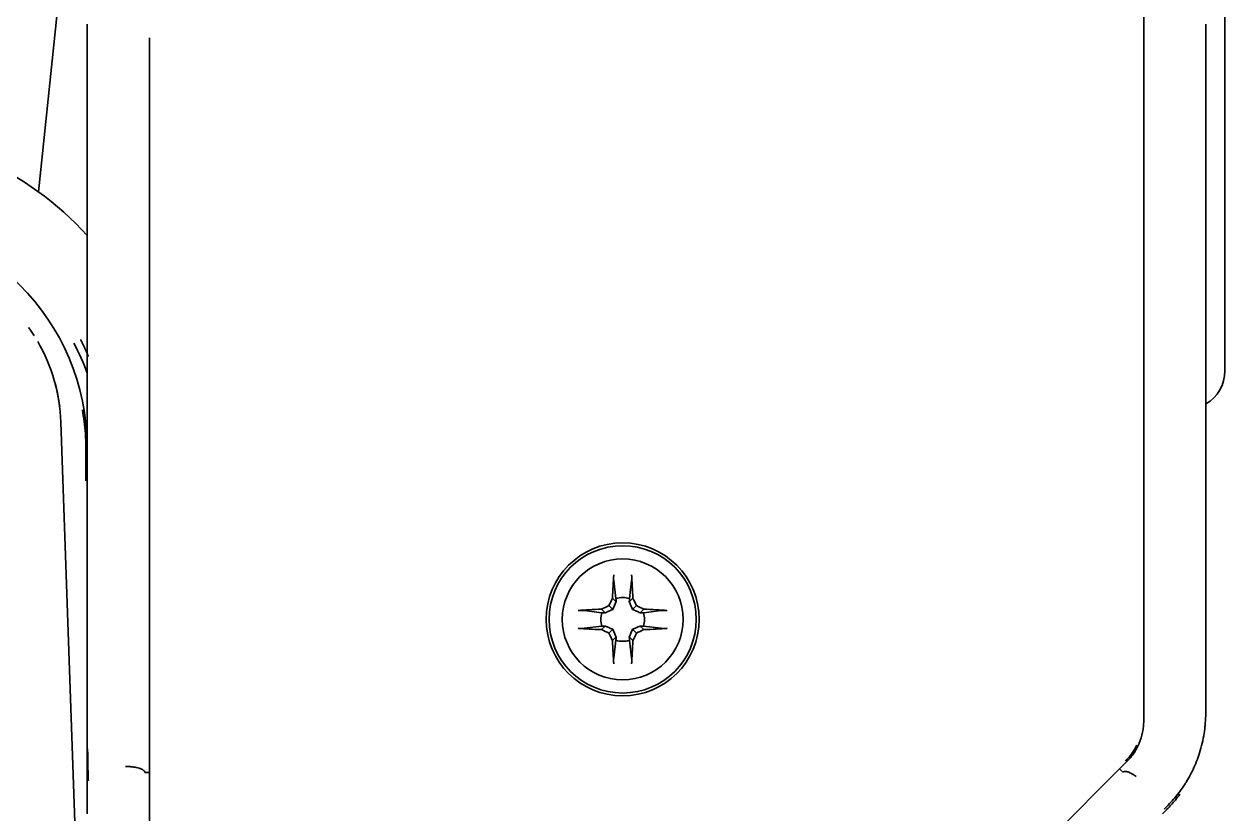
# Model space of a CAD drawing. Header units: inches. Extents: x 786 to 5755, y -850 to 3635.
# Drawn here: x 4191.9 to 4254.7, y 3474.8 to 3516.1 of the extents above; entities that cross this region are included whole.
import ezdxf

# ---------------------------------------------------------------- set-up
doc = ezdxf.new("R2010")
doc.units = ezdxf.units.IN
doc.layers.add('1', color=7, linetype='Continuous', true_color=0xffffff)
doc.layers.add('4', color=7, linetype='Continuous', true_color=0xffffff)

msp = doc.modelspace()

# ---------------------------------------------------------------- linework, layer by layer
at = {"layer": '1', "color": 7, "linetype": 'Continuous', "lineweight": 35}
for p, q in [((4254.74, 3563.951), (4254.74, 3497.951)), ((4194.142, 3521.171), (4192.685, 3507.313)), ((4195.24, 3480.838), (4195.24, 3516.083)), ((4253.74, 3516.083), (4253.74, 3480.838)), ((4198.491, 3480.145), (4198.491, 3515.355)), ((4198.491, 3515.355), (4198.491, 3515.355)), ((4250.49, 3480.145), (4250.49, 3515.355)), ((4222.89, 3486.041), (4222.772, 3486.963)), ((4223.59, 3486.041), (4223.708, 3486.963)), ((4222.893, 3485.866), (4222.705, 3486.055)), ((4223.586, 3485.866), (4223.775, 3486.055)), ((4222.15, 3485.301), (4221.228, 3485.419)), ((4222.324, 3485.298), (4222.136, 3485.486)), ((4222.722, 3485.469), (4222.519, 3485.671)), ((4223.758, 3485.469), (4223.96, 3485.671)), ((4224.155, 3485.298), (4224.344, 3485.486)), ((4224.33, 3485.301), (4225.252, 3485.419)), ((4222.15, 3484.601), (4221.228, 3484.483)), ((4222.324, 3484.604), (4222.136, 3484.416)), ((4222.722, 3484.433), (4222.519, 3484.23)), ((4222.893, 3484.035), (4222.705, 3483.847)), ((4223.586, 3484.035), (4223.775, 3483.847)), ((4223.758, 3484.433), (4223.96, 3484.23)), ((4224.155, 3484.604), (4224.344, 3484.416)), ((4224.33, 3484.601), (4225.252, 3484.483)), ((4222.89, 3483.861), (4222.772, 3482.939)), ((4223.59, 3483.861), (4223.708, 3482.939)), ((4198.491, 3480.145), (4198.491, 3480.145)), ((4198.492, 3478.804), (4198.492, 3470.217)), ((4241.619, 3469.527), (4249.608, 3477.516)), ((4249.222, 3477.128), (4249.394, 3476.954)), ((4195.24, 3474.775), (4195.24, 3476.508)), ((4198.489, 3476.952), (4198.247, 3476.951)), ((4251.672, 3474.983), (4251.464, 3474.775))]:
    msp.add_line(p, q, dxfattribs=at)
for radius in [4, 3.85, 3.16]:
    msp.add_circle((4223.24, 3484.951), radius, dxfattribs=at)
for centre, radius, start, end in [((4252.74, 3497.951), 2, 300.00094, 0), ((4223.24, 3484.951), 1.145, 72.20111, 107.79889), ((4223.24, 3484.951), 1.145, 162.20111, 197.79889), ((4223.24, 3484.951), 1.145, 342.20111, 17.79889), ((4223.24, 3484.951), 1.145, 252.20111, 287.79889)]:
    msp.add_arc(centre, radius, start, end, dxfattribs=at)
for centre, major_axis, ratio, start_param, end_param in [((4222.943, 3484.956), (0.065, 3.728), 0.072244, 0.900133, 1.272854), ((4223.536, 3484.956), (0.065, -3.728), 0.072244, 1.868738, 2.24146), ((4222.686, 3485.209), (1.559, 3.344), 0.094201, 1.359315, 1.476181), ((4223.794, 3485.209), (1.559, -3.344), 0.094201, 1.665412, 1.782277), ((4223.235, 3485.248), (3.728, 0.065), 0.072244, 1.868738, 2.24146), ((4222.981, 3485.505), (3.344, 1.559), 0.094201, 1.665412, 1.782277), ((4223.498, 3485.505), (3.344, -1.559), 0.094201, 1.359315, 1.476181), ((4223.245, 3485.248), (3.728, -0.065), 0.072244, 0.900133, 1.272854), ((4223.235, 3484.654), (-3.728, 0.065), 0.072244, 0.900133, 1.272854), ((4222.981, 3484.397), (-3.344, 1.559), 0.094201, 1.359315, 1.476181), ((4222.686, 3484.692), (-1.559, 3.344), 0.094201, 1.665412, 1.782277), ((4223.794, 3484.692), (-1.559, -3.344), 0.094201, 1.359315, 1.476181), ((4223.498, 3484.397), (-3.344, -1.559), 0.094201, 1.665412, 1.782277), ((4223.245, 3484.654), (-3.728, -0.065), 0.072244, 1.868738, 2.24146), ((4222.943, 3484.946), (-0.065, 3.728), 0.072244, 1.868738, 2.24146), ((4223.536, 3484.946), (-0.065, -3.728), 0.072244, 0.900133, 1.272854)]:
    msp.add_ellipse(centre, major_axis=major_axis, ratio=ratio, start_param=start_param, end_param=end_param, dxfattribs=at)
for points, knots in [([(4250.49, 3515.355), (4250.49, 3515.404), (4250.49, 3515.472), (4250.49, 3515.647), (4250.49, 3515.762), (4250.49, 3515.989), (4250.49, 3516.074), (4250.49, 3516.242), (4250.49, 3516.312), (4250.49, 3516.449), (4250.49, 3516.528), (4250.49, 3516.647), (4250.49, 3516.688), (4250.49, 3516.77), (4250.49, 3516.803), (4250.49, 3516.906), (4250.49, 3516.967), (4250.49, 3517.061), (4250.49, 3517.102), (4250.49, 3517.207), (4250.49, 3517.255), (4250.49, 3517.283)], [0, 0, 0, 0, 0.125, 0.125, 0.25, 0.25, 0.375, 0.375, 0.5, 0.5, 0.625, 0.625, 0.6875, 0.6875, 0.75, 0.75, 0.8125, 0.8125, 0.875, 0.875, 1, 1, 1, 1]), ([(4222.772, 3486.963), (4222.771, 3486.97), (4222.77, 3486.978), (4222.769, 3486.993), (4222.769, 3486.998), (4222.768, 3487.009), (4222.768, 3487.021), (4222.767, 3487.034), (4222.767, 3487.047), (4222.767, 3487.054), (4222.767, 3487.075), (4222.767, 3487.089), (4222.767, 3487.112), (4222.767, 3487.119), (4222.767, 3487.134), (4222.767, 3487.15), (4222.767, 3487.165), (4222.768, 3487.18), (4222.768, 3487.187), (4222.769, 3487.21), (4222.769, 3487.224), (4222.771, 3487.251), (4222.772, 3487.264), (4222.773, 3487.276)], [0, 0, 0, 0, 0.125, 0.125, 0.1875, 0.1875, 0.25, 0.3125, 0.3125, 0.375, 0.375, 0.5, 0.5, 0.5625, 0.5625, 0.625, 0.6875, 0.6875, 0.75, 0.75, 0.875, 0.875, 1, 1, 1, 1]), ([(4223.707, 3487.276), (4223.708, 3487.264), (4223.709, 3487.252), (4223.71, 3487.224), (4223.711, 3487.21), (4223.712, 3487.18), (4223.712, 3487.165), (4223.713, 3487.142), (4223.713, 3487.134), (4223.713, 3487.119), (4223.713, 3487.104), (4223.713, 3487.089), (4223.713, 3487.075), (4223.713, 3487.068), (4223.713, 3487.047), (4223.712, 3487.034), (4223.712, 3487.015), (4223.711, 3487.009), (4223.711, 3486.998), (4223.71, 3486.988), (4223.709, 3486.979), (4223.709, 3486.971), (4223.708, 3486.967), (4223.708, 3486.963)], [0, 0, 0, 0, 0.125, 0.125, 0.25, 0.25, 0.375, 0.375, 0.4375, 0.4375, 0.5, 0.5625, 0.5625, 0.625, 0.625, 0.75, 0.75, 0.8125, 0.8125, 0.875, 0.9375, 0.9375, 1, 1, 1, 1]), ([(4220.914, 3485.418), (4220.926, 3485.419), (4220.939, 3485.42), (4220.966, 3485.421), (4220.981, 3485.422), (4221.011, 3485.423), (4221.026, 3485.423), (4221.049, 3485.424), (4221.056, 3485.424), (4221.072, 3485.424), (4221.087, 3485.424), (4221.101, 3485.424), (4221.116, 3485.424), (4221.123, 3485.424), (4221.144, 3485.424), (4221.157, 3485.423), (4221.175, 3485.423), (4221.181, 3485.422), (4221.192, 3485.422), (4221.203, 3485.421), (4221.212, 3485.42), (4221.22, 3485.42), (4221.224, 3485.419), (4221.228, 3485.419)], [0, 0, 0, 0, 0.125, 0.125, 0.25, 0.25, 0.375, 0.375, 0.4375, 0.4375, 0.5, 0.5625, 0.5625, 0.625, 0.625, 0.75, 0.75, 0.8125, 0.8125, 0.875, 0.9375, 0.9375, 1, 1, 1, 1]), ([(4222.722, 3485.469), (4222.654, 3485.439), (4222.587, 3485.41), (4222.455, 3485.353), (4222.389, 3485.325), (4222.324, 3485.298)], [0, 0, 0, 0, 0.5, 0.5, 1, 1, 1, 1]), ([(4222.893, 3485.866), (4222.866, 3485.802), (4222.838, 3485.736), (4222.781, 3485.604), (4222.752, 3485.537), (4222.722, 3485.469)], [0, 0, 0, 0, 0.5, 0.5, 1, 1, 1, 1]), ([(4223.758, 3485.469), (4223.728, 3485.537), (4223.699, 3485.604), (4223.642, 3485.736), (4223.614, 3485.802), (4223.586, 3485.866)], [0, 0, 0, 0, 0.5, 0.5, 1, 1, 1, 1]), ([(4224.155, 3485.298), (4224.09, 3485.325), (4224.025, 3485.353), (4223.893, 3485.41), (4223.826, 3485.439), (4223.758, 3485.469)], [0, 0, 0, 0, 0.5, 0.5, 1, 1, 1, 1]), ([(4225.252, 3485.419), (4225.259, 3485.42), (4225.267, 3485.42), (4225.282, 3485.421), (4225.287, 3485.422), (4225.298, 3485.422), (4225.31, 3485.423), (4225.323, 3485.423), (4225.336, 3485.424), (4225.343, 3485.424), (4225.364, 3485.424), (4225.378, 3485.424), (4225.4, 3485.424), (4225.408, 3485.424), (4225.423, 3485.424), (4225.439, 3485.424), (4225.454, 3485.423), (4225.469, 3485.423), (4225.476, 3485.423), (4225.499, 3485.422), (4225.513, 3485.421), (4225.54, 3485.42), (4225.553, 3485.419), (4225.565, 3485.418)], [0, 0, 0, 0, 0.125, 0.125, 0.1875, 0.1875, 0.25, 0.3125, 0.3125, 0.375, 0.375, 0.5, 0.5, 0.5625, 0.5625, 0.625, 0.6875, 0.6875, 0.75, 0.75, 0.875, 0.875, 1, 1, 1, 1]), ([(4221.228, 3484.483), (4221.221, 3484.482), (4221.212, 3484.481), (4221.198, 3484.48), (4221.192, 3484.48), (4221.181, 3484.479), (4221.17, 3484.479), (4221.157, 3484.479), (4221.144, 3484.478), (4221.137, 3484.478), (4221.116, 3484.478), (4221.102, 3484.478), (4221.079, 3484.478), (4221.072, 3484.478), (4221.056, 3484.478), (4221.041, 3484.478), (4221.026, 3484.479), (4221.011, 3484.479), (4221.003, 3484.479), (4220.981, 3484.48), (4220.967, 3484.481), (4220.939, 3484.482), (4220.926, 3484.483), (4220.914, 3484.484)], [0, 0, 0, 0, 0.125, 0.125, 0.1875, 0.1875, 0.25, 0.3125, 0.3125, 0.375, 0.375, 0.5, 0.5, 0.5625, 0.5625, 0.625, 0.6875, 0.6875, 0.75, 0.75, 0.875, 0.875, 1, 1, 1, 1]), ([(4222.324, 3484.604), (4222.389, 3484.577), (4222.455, 3484.549), (4222.587, 3484.492), (4222.654, 3484.463), (4222.722, 3484.433)], [0, 0, 0, 0, 0.5, 0.5, 1, 1, 1, 1]), ([(4222.722, 3484.433), (4222.752, 3484.365), (4222.781, 3484.298), (4222.838, 3484.166), (4222.866, 3484.1), (4222.893, 3484.035)], [0, 0, 0, 0, 0.5, 0.5, 1, 1, 1, 1]), ([(4223.586, 3484.035), (4223.614, 3484.1), (4223.642, 3484.166), (4223.699, 3484.298), (4223.728, 3484.365), (4223.758, 3484.433)], [0, 0, 0, 0, 0.5, 0.5, 1, 1, 1, 1]), ([(4223.758, 3484.433), (4223.826, 3484.463), (4223.893, 3484.492), (4224.025, 3484.549), (4224.09, 3484.577), (4224.155, 3484.604)], [0, 0, 0, 0, 0.5, 0.5, 1, 1, 1, 1]), ([(4225.565, 3484.484), (4225.553, 3484.483), (4225.541, 3484.482), (4225.513, 3484.481), (4225.499, 3484.48), (4225.469, 3484.479), (4225.454, 3484.478), (4225.431, 3484.478), (4225.423, 3484.478), (4225.408, 3484.478), (4225.393, 3484.478), (4225.378, 3484.478), (4225.364, 3484.478), (4225.357, 3484.478), (4225.336, 3484.478), (4225.323, 3484.478), (4225.304, 3484.479), (4225.298, 3484.479), (4225.287, 3484.48), (4225.277, 3484.481), (4225.268, 3484.481), (4225.259, 3484.482), (4225.256, 3484.483), (4225.252, 3484.483)], [0, 0, 0, 0, 0.125, 0.125, 0.25, 0.25, 0.375, 0.375, 0.4375, 0.4375, 0.5, 0.5625, 0.5625, 0.625, 0.625, 0.75, 0.75, 0.8125, 0.8125, 0.875, 0.9375, 0.9375, 1, 1, 1, 1]), ([(4222.773, 3482.625), (4222.772, 3482.637), (4222.771, 3482.65), (4222.77, 3482.678), (4222.769, 3482.692), (4222.768, 3482.722), (4222.767, 3482.737), (4222.767, 3482.76), (4222.767, 3482.767), (4222.767, 3482.783), (4222.767, 3482.798), (4222.767, 3482.812), (4222.767, 3482.827), (4222.767, 3482.834), (4222.767, 3482.855), (4222.767, 3482.868), (4222.768, 3482.886), (4222.768, 3482.892), (4222.769, 3482.903), (4222.77, 3482.914), (4222.77, 3482.923), (4222.771, 3482.931), (4222.771, 3482.935), (4222.772, 3482.939)], [0, 0, 0, 0, 0.125, 0.125, 0.25, 0.25, 0.375, 0.375, 0.4375, 0.4375, 0.5, 0.5625, 0.5625, 0.625, 0.625, 0.75, 0.75, 0.8125, 0.8125, 0.875, 0.9375, 0.9375, 1, 1, 1, 1]), ([(4223.708, 3482.939), (4223.709, 3482.932), (4223.709, 3482.923), (4223.71, 3482.909), (4223.711, 3482.904), (4223.711, 3482.892), (4223.712, 3482.881), (4223.712, 3482.868), (4223.713, 3482.855), (4223.713, 3482.848), (4223.713, 3482.827), (4223.713, 3482.813), (4223.713, 3482.79), (4223.713, 3482.783), (4223.713, 3482.767), (4223.713, 3482.752), (4223.712, 3482.737), (4223.712, 3482.722), (4223.712, 3482.714), (4223.711, 3482.692), (4223.71, 3482.678), (4223.709, 3482.65), (4223.708, 3482.637), (4223.707, 3482.625)], [0, 0, 0, 0, 0.125, 0.125, 0.1875, 0.1875, 0.25, 0.3125, 0.3125, 0.375, 0.375, 0.5, 0.5, 0.5625, 0.5625, 0.625, 0.6875, 0.6875, 0.75, 0.75, 0.875, 0.875, 1, 1, 1, 1]), ([(4195.24, 3476.508), (4195.24, 3476.519), (4195.24, 3476.542), (4195.24, 3476.578), (4195.24, 3476.614), (4195.24, 3476.652), (4195.24, 3476.69), (4195.24, 3476.729), (4195.24, 3476.768), (4195.24, 3476.809), (4195.24, 3476.85), (4195.24, 3476.892), (4195.24, 3476.935), (4195.24, 3476.978), (4195.24, 3477.022), (4195.24, 3477.067), (4195.24, 3477.113), (4195.24, 3477.159), (4195.24, 3477.206), (4195.24, 3477.254), (4195.24, 3477.317), (4195.24, 3477.401), (4195.24, 3477.514), (4195.24, 3477.646), (4195.24, 3477.844), (4195.24, 3478.075), (4195.24, 3478.329), (4195.24, 3478.598), (4195.24, 3478.902), (4195.24, 3479.237), (4195.24, 3479.49), (4195.24, 3479.685), (4195.24, 3479.837), (4195.24, 3480.005), (4195.24, 3480.151), (4195.24, 3480.267), (4195.24, 3480.347), (4195.24, 3480.421), (4195.24, 3480.49), (4195.24, 3480.555), (4195.24, 3480.614), (4195.24, 3480.669), (4195.24, 3480.718), (4195.24, 3480.762), (4195.24, 3480.802), (4195.24, 3480.826), (4195.24, 3480.838)], [0, 0, 0, 0, 0.013179, 0.026356, 0.039529, 0.0527, 0.065868, 0.079034, 0.092197, 0.105359, 0.118519, 0.131676, 0.144832, 0.157987, 0.171139, 0.184291, 0.19744, 0.210588, 0.223735, 0.23688, 0.250024, 0.275281, 0.304535, 0.337783, 0.375028, 0.449528, 0.500014, 0.545331, 0.624998, 0.691882, 0.749985, 0.776818, 0.806595, 0.839319, 0.87499, 0.891178, 0.906401, 0.92066, 0.933954, 0.946284, 0.957649, 0.96805, 0.977485, 0.985955, 0.99346, 1, 1, 1, 1]), ([(4253.74, 3480.054), (4253.74, 3480.066), (4253.74, 3480.09), (4253.74, 3480.125), (4253.74, 3480.159), (4253.74, 3480.193), (4253.74, 3480.226), (4253.74, 3480.259), (4253.74, 3480.291), (4253.74, 3480.322), (4253.74, 3480.353), (4253.74, 3480.383), (4253.74, 3480.413), (4253.74, 3480.442), (4253.74, 3480.47), (4253.74, 3480.498), (4253.74, 3480.525), (4253.74, 3480.551), (4253.74, 3480.577), (4253.74, 3480.602), (4253.74, 3480.627), (4253.74, 3480.651), (4253.74, 3480.674), (4253.74, 3480.697), (4253.74, 3480.719), (4253.74, 3480.74), (4253.74, 3480.761), (4253.74, 3480.781), (4253.74, 3480.8), (4253.74, 3480.819), (4253.74, 3480.832), (4253.74, 3480.838)], [0, 0, 0, 0, 0.045822, 0.090837, 0.135046, 0.178447, 0.221042, 0.262828, 0.303807, 0.343977, 0.383338, 0.42189, 0.459633, 0.496565, 0.532688, 0.567999, 0.602498, 0.636186, 0.669061, 0.701124, 0.732373, 0.762807, 0.792428, 0.821233, 0.849223, 0.876396, 0.902752, 0.928292, 0.953013, 0.976916, 1, 1, 1, 1]), ([(4198.491, 3480.145), (4198.491, 3480.091), (4198.491, 3480.037), (4198.491, 3479.928), (4198.491, 3479.874), (4198.491, 3479.766), (4198.491, 3479.712), (4198.491, 3479.605), (4198.491, 3479.552), (4198.491, 3479.446), (4198.491, 3479.394), (4198.492, 3479.29), (4198.492, 3479.238), (4198.492, 3479.136), (4198.492, 3479.085), (4198.492, 3478.985), (4198.492, 3478.936), (4198.492, 3478.887)], [0, 0, 0, 0, 0.125, 0.125, 0.25, 0.25, 0.375, 0.375, 0.5, 0.5, 0.625, 0.625, 0.75, 0.75, 0.875, 0.875, 1, 1, 1, 1]), ([(4198.492, 3478.804), (4198.492, 3478.83), (4198.492, 3478.856), (4198.492, 3478.909), (4198.492, 3478.936), (4198.492, 3479.016), (4198.492, 3479.071), (4198.492, 3479.18), (4198.492, 3479.235), (4198.491, 3479.346), (4198.491, 3479.402), (4198.491, 3479.515), (4198.491, 3479.571), (4198.491, 3479.685), (4198.491, 3479.742), (4198.491, 3479.857), (4198.491, 3479.943), (4198.491, 3480.03), (4198.491, 3480.087), (4198.491, 3480.116), (4198.491, 3480.145)], [0, 0, 0, 0, 0.0625, 0.0625, 0.125, 0.125, 0.25, 0.25, 0.375, 0.375, 0.5, 0.5, 0.625, 0.625, 0.75, 0.75, 0.875, 0.9375, 0.9375, 1, 1, 1, 1]), ([(4249.614, 3477.521), (4249.683, 3477.59), (4249.748, 3477.662), (4249.87, 3477.811), (4249.928, 3477.889), (4250.036, 3478.05), (4250.086, 3478.134), (4250.156, 3478.263), (4250.178, 3478.307), (4250.22, 3478.396), (4250.241, 3478.441), (4250.335, 3478.669), (4250.392, 3478.856), (4250.45, 3479.142), (4250.464, 3479.238), (4250.479, 3479.383), (4250.483, 3479.432), (4250.488, 3479.529), (4250.49, 3479.578), (4250.49, 3479.626)], [0, 0, 0, 0, 0.125, 0.125, 0.25, 0.25, 0.375, 0.375, 0.4375, 0.4375, 0.5, 0.5, 0.75, 0.75, 0.875, 0.875, 0.9375, 0.9375, 1, 1, 1, 1]), ([(4253.734, 3480.057), (4253.734, 3479.88), (4253.726, 3479.702), (4253.705, 3479.437), (4253.697, 3479.349), (4253.676, 3479.173), (4253.664, 3479.086), (4253.623, 3478.824), (4253.556, 3478.478), (4253.462, 3478.137), (4253.409, 3477.968)], [0, 0, 0, 0, 0.25, 0.25, 0.375, 0.375, 0.5, 0.5, 0.75, 1, 1, 1, 1]), ([(4253.74, 3480.055), (4253.74, 3480.045), (4253.74, 3480.035), (4253.74, 3480.016), (4253.74, 3480.006), (4253.74, 3479.979), (4253.74, 3479.961), (4253.739, 3479.936), (4253.739, 3479.927), (4253.739, 3479.911), (4253.739, 3479.903), (4253.739, 3479.88), (4253.739, 3479.866), (4253.738, 3479.851)], [0, 0, 0, 0, 0.125, 0.125, 0.25, 0.25, 0.5, 0.5, 0.625, 0.625, 0.75, 0.75, 1, 1, 1, 1]), ([(4250.122, 3478.373), (4250.048, 3478.217), (4249.963, 3478.07), (4249.769, 3477.794), (4249.661, 3477.664), (4249.541, 3477.543)], [0, 0, 0, 0, 0.5, 0.5, 1, 1, 1, 1]), ([(4195.295, 3476.509), (4195.294, 3476.542), (4195.292, 3476.575), (4195.29, 3476.641), (4195.287, 3476.74), (4195.284, 3476.841), (4195.278, 3477.044), (4195.274, 3477.182), (4195.27, 3477.392), (4195.268, 3477.498), (4195.266, 3477.606), (4195.265, 3477.678), (4195.264, 3477.714), (4195.261, 3477.894), (4195.259, 3478.04), (4195.258, 3478.185)], [0, 0, 0, 0, 0.0625, 0.0625, 0.125, 0.25, 0.25, 0.5, 0.5, 0.625, 0.6875, 0.6875, 0.75, 0.75, 1, 1, 1, 1]), ([(4253.409, 3477.968), (4253.362, 3477.818), (4253.31, 3477.672), (4253.197, 3477.385), (4253.136, 3477.245), (4253.007, 3476.97), (4252.937, 3476.836), (4252.846, 3476.671), (4252.827, 3476.638), (4252.789, 3476.573), (4252.77, 3476.54), (4252.712, 3476.443), (4252.673, 3476.38), (4252.553, 3476.194), (4252.47, 3476.075), (4252.299, 3475.844), (4252.212, 3475.733), (4252.032, 3475.519), (4251.94, 3475.416), (4251.752, 3475.218), (4251.656, 3475.123), (4251.559, 3475.031)], [0, 0, 0, 0, 0.125, 0.125, 0.25, 0.25, 0.375, 0.375, 0.40625, 0.40625, 0.4375, 0.4375, 0.5, 0.5, 0.625, 0.625, 0.75, 0.75, 0.875, 0.875, 1, 1, 1, 1]), ([(4198.247, 3476.951), (4198.246, 3476.972), (4198.239, 3476.992), (4198.219, 3477.021), (4198.211, 3477.031), (4198.192, 3477.051), (4198.18, 3477.06), (4198.142, 3477.088), (4198.111, 3477.106), (4198.066, 3477.127), (4198.056, 3477.131), (4198.037, 3477.139), (4198.027, 3477.143), (4197.995, 3477.155), (4197.973, 3477.162), (4197.904, 3477.183), (4197.854, 3477.196), (4197.786, 3477.21), (4197.772, 3477.213), (4197.744, 3477.218), (4197.701, 3477.225), (4197.628, 3477.236), (4197.567, 3477.242), (4197.521, 3477.247), (4197.505, 3477.248), (4197.473, 3477.251), (4197.457, 3477.252), (4197.409, 3477.255), (4197.377, 3477.256), (4197.328, 3477.257), (4197.311, 3477.258), (4197.279, 3477.258), (4197.263, 3477.258), (4197.247, 3477.258)], [0, 0, 0, 0, 0.125, 0.125, 0.1875, 0.1875, 0.25, 0.25, 0.375, 0.375, 0.40625, 0.40625, 0.4375, 0.4375, 0.5, 0.5, 0.625, 0.625, 0.65625, 0.65625, 0.6875, 0.75, 0.8125, 0.8125, 0.84375, 0.84375, 0.875, 0.875, 0.9375, 0.9375, 0.96875, 0.96875, 1, 1, 1, 1]), ([(4249.395, 3476.954), (4249.408, 3476.967), (4249.44, 3476.987), (4249.482, 3476.996), (4249.517, 3476.998), (4249.53, 3476.998), (4249.555, 3476.996), (4249.569, 3476.995), (4249.61, 3476.989), (4249.639, 3476.982), (4249.686, 3476.967), (4249.702, 3476.961), (4249.735, 3476.949), (4249.752, 3476.942), (4249.803, 3476.919), (4249.838, 3476.901), (4249.892, 3476.871), (4249.911, 3476.86), (4249.948, 3476.837), (4249.967, 3476.825), (4249.995, 3476.807), (4250.009, 3476.797), (4250.024, 3476.787), (4250.033, 3476.78), (4250.038, 3476.777), (4250.061, 3476.76), (4250.08, 3476.746), (4250.099, 3476.732)], [0, 0, 0, 0, 0.125, 0.25, 0.25, 0.3125, 0.3125, 0.375, 0.375, 0.5, 0.5, 0.5625, 0.5625, 0.625, 0.625, 0.75, 0.75, 0.8125, 0.8125, 0.875, 0.875, 0.90625, 0.921875, 0.921875, 0.9375, 0.9375, 1, 1, 1, 1]), ([(4251.707, 3475.019), (4251.859, 3475.171), (4252.005, 3475.332), (4252.226, 3475.601), (4252.306, 3475.703), (4252.382, 3475.808)], [0, 0, 0, 0, 0.631014, 0.631014, 1, 1, 1, 1])]:
    msp.add_open_spline(points, degree=3, knots=knots, dxfattribs=at)
for points, degree in [([(4222.89, 3486.041), (4222.891, 3485.983), (4222.892, 3485.925), (4222.893, 3485.866)], 3), ([(4223.586, 3485.866), (4223.588, 3485.925), (4223.589, 3485.983), (4223.59, 3486.041)], 3), ([(4222.324, 3485.298), (4222.266, 3485.299), (4222.208, 3485.3), (4222.15, 3485.301)], 3), ([(4224.33, 3485.301), (4224.272, 3485.3), (4224.214, 3485.299), (4224.155, 3485.298)], 3), ([(4222.15, 3484.601), (4222.208, 3484.602), (4222.266, 3484.603), (4222.324, 3484.604)], 3), ([(4222.893, 3484.035), (4222.892, 3483.977), (4222.891, 3483.919), (4222.89, 3483.861)], 3), ([(4223.59, 3483.861), (4223.589, 3483.919), (4223.588, 3483.977), (4223.586, 3484.035)], 3), ([(4224.155, 3484.604), (4224.214, 3484.603), (4224.272, 3484.602), (4224.33, 3484.601)], 3), ([(4250.49, 3479.653), (4250.49, 3479.816), (4250.49, 3479.98), (4250.49, 3480.145)], 3), ([(4198.491, 3478.878), (4198.491, 3478.819), (4198.491, 3478.76)], 2), ([(4249.614, 3477.521), (4249.612, 3477.52), (4249.61, 3477.518), (4249.608, 3477.516)], 3), ([(4198.247, 3476.951), (4198.247, 3476.951), (4198.247, 3476.951), (4198.247, 3476.951)], 3), ([(4249.395, 3476.954), (4249.394, 3476.954), (4249.394, 3476.954), (4249.394, 3476.954)], 3), ([(4251.707, 3475.019), (4251.695, 3475.006), (4251.683, 3474.994), (4251.672, 3474.983)], 3)]:
    msp.add_open_spline(points, degree=degree, dxfattribs=at)
at = {"layer": '4', "color": 7, "linetype": 'Continuous', "lineweight": 35}
msp.add_line((4194.885, 3465.951), (4193.861, 3495.265), dxfattribs=at)
msp.add_line((4194.885, 3465.951), (4193.861, 3495.265), dxfattribs=at)
for centre, radius, start in [((4182.99, 3493.951), 16.509, 42.09725), ((4183.24, 3493.951), 11.991, 0)]:
    msp.add_arc(centre, radius, start, 90, dxfattribs=at)
for centre, major_axis, ratio, start_param, end_param in [((4184.867, 3494.951), (-7.859, -4.386), 1, 2.667634, 3.159507), ((4181.028, 3499.503), (-14.073, 7.603), 0.593937, 3.730215, 3.870663), ((4195.083, 3492.201), (0, -5), 0.017453, 1.570872, 1.928277)]:
    msp.add_ellipse(centre, major_axis=major_axis, ratio=ratio, start_param=start_param, end_param=end_param, dxfattribs=at)
for points, knots in [([(4192.464, 3499.776), (4192.455, 3499.79), (4192.359, 3499.94), (4192.259, 3500.087), (4192.165, 3500.218)], [0, 0, 0, 0, 0.094529, 1, 1, 1, 1]), ([(4192.464, 3499.776), (4192.455, 3499.79), (4192.359, 3499.94), (4192.259, 3500.087), (4192.165, 3500.218)], [0, 0, 0, 0, 0.094529, 1, 1, 1, 1]), ([(4194.885, 3499.589), (4194.894, 3499.572), (4194.912, 3499.536), (4194.939, 3499.483), (4194.965, 3499.43), (4194.992, 3499.377), (4195.017, 3499.324), (4195.043, 3499.271), (4195.068, 3499.219), (4195.093, 3499.166), (4195.118, 3499.113), (4195.142, 3499.06), (4195.166, 3499.008), (4195.19, 3498.955), (4195.213, 3498.903), (4195.236, 3498.85), (4195.259, 3498.798), (4195.281, 3498.746), (4195.296, 3498.711), (4195.303, 3498.694)], [0, 0, 0, 0, 0.060356, 0.120531, 0.180524, 0.240337, 0.29997, 0.359424, 0.418698, 0.477793, 0.536709, 0.595448, 0.654009, 0.712393, 0.770601, 0.828632, 0.886487, 0.944167, 1, 1, 1, 1]), ([(4195.164, 3493.951), (4195.164, 3494.044), (4195.162, 3494.137), (4195.155, 3494.376), (4195.148, 3494.52), (4195.123, 3494.885), (4195.101, 3495.101), (4195.049, 3495.516), (4195.017, 3495.715), (4194.984, 3495.9)], [0, 0, 0, 0, 0.128205, 0.128205, 0.333333, 0.333333, 0.661538, 0.661538, 1, 1, 1, 1])]:
    msp.add_open_spline(points, degree=3, knots=knots, dxfattribs=at)
msp.add_open_spline([(4193.796, 3496.082), (4193.742, 3496.507), (4193.657, 3496.927), (4193.544, 3497.34)], degree=3, dxfattribs=at)
msp.add_open_spline([(4193.796, 3496.082), (4193.742, 3496.507), (4193.657, 3496.927), (4193.544, 3497.34)], degree=3, dxfattribs=at)

doc.saveas('drawing.dxf')
